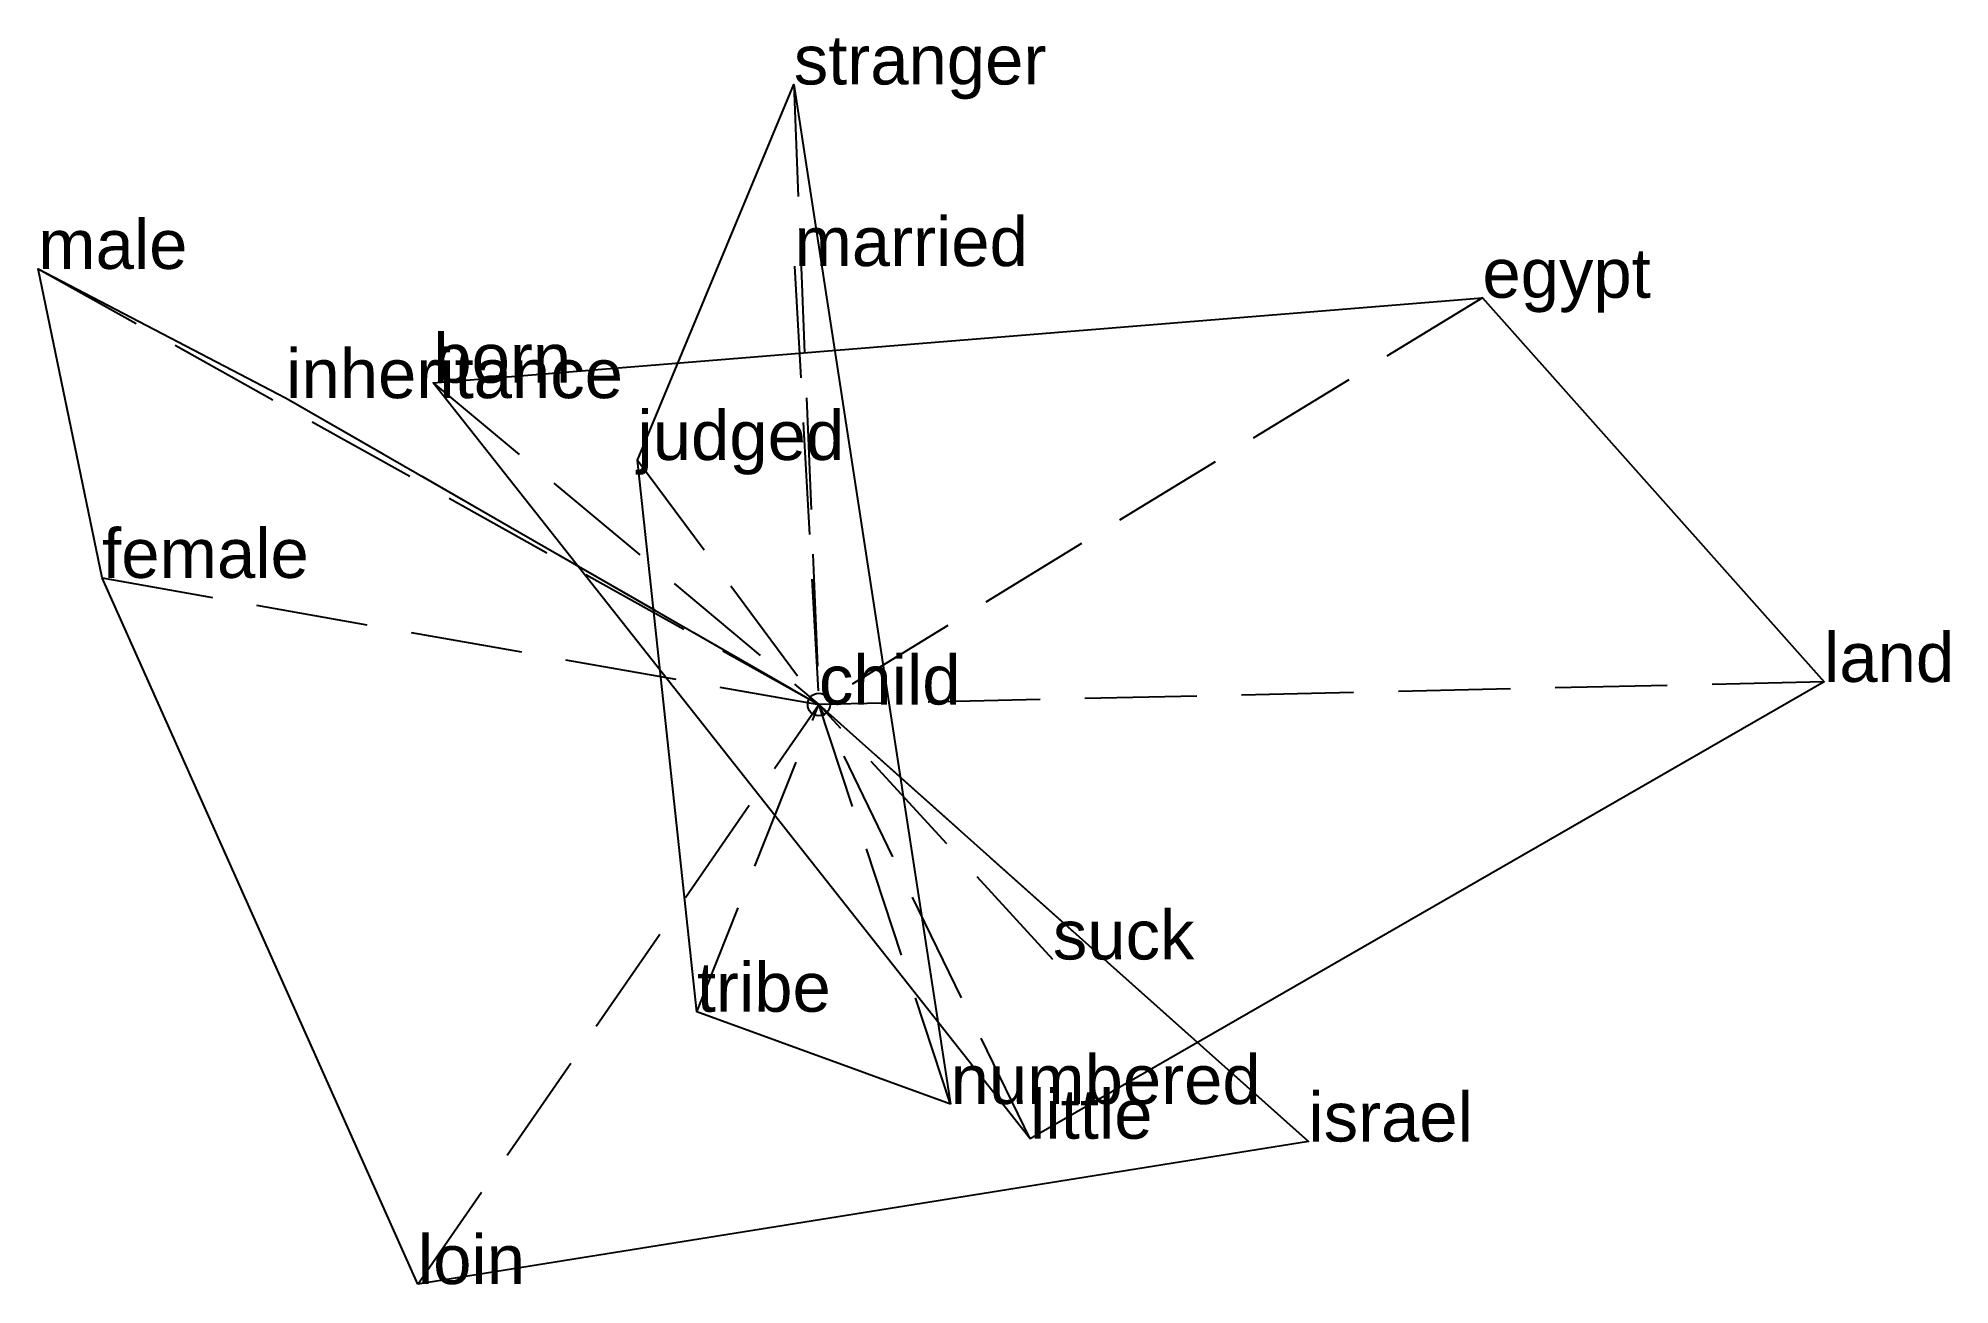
# Model space of a CAD drawing. Extents: x -1.74 to 2.52, y -1.3 to 1.49.
import ezdxf

# ---------------------------------------------------------------- set-up
doc = ezdxf.new("R2010")
doc.units = 0
doc.linetypes.add('DASHED2', pattern=[0.3, 0.25, -0.05])
for name, color, linetype in [('TEXT_nt', 1, 'CONTINUOUS'), ('TEXT_ot', 1, 'CONTINUOUS'), ('TEXT_q', 1, 'CONTINUOUS')]:
    doc.layers.add(name, color=color, linetype=linetype)
doc.styles.get("Standard").update_dxf_attribs({"font": 'arial.ttf'})

# ---------------------------------------------------------------- blocks, each defined once
blk = doc.blocks.new('ot-child')
at = {"layer": 'LINES_ot', "linetype": 'DASHED2'}
for p in [(-0.0561, 1.3846), (-0.0545, 0.979), (-0.4049, 0.546), (-0.2724, -0.6861), (0, 0), (0.294, -0.8923)]:
    blk.add_line(p, (0, 0), dxfattribs=at)
at = {"layer": 'ORIGIN_ot'}
blk.add_circle((0, 0), 0.025, dxfattribs=at)
at = {"layer": 'TEXT_ot'}
for s, p in [('stranger', (-0.0561, 1.3846)), ('married', (-0.0545, 0.979)), ('judged', (-0.4049, 0.546)), ('child', (0, 0)), ('tribe', (-0.2724, -0.6861)), ('numbered', (0.294, -0.8923))]:
    blk.add_text(s, height=0.11, dxfattribs=at).set_placement(p)
blk = doc.blocks.new('nt-child')
at = {"layer": 'LINES_nt', "linetype": 'DASHED2'}
for p in [(1.4807, 0.9083), (-0.8605, 0.7185), (2.243, 0.0504), (0, 0), (0.5221, -0.5694), (0.4713, -0.9697)]:
    blk.add_line(p, (0, 0), dxfattribs=at)
at = {"layer": 'ORIGIN_nt'}
blk.add_circle((0, 0), 0.025, dxfattribs=at)
at = {"layer": 'TEXT_nt'}
for s, p in [('egypt', (1.4807, 0.9083)), ('born', (-0.8605, 0.7185)), ('land', (2.243, 0.0504)), ('child', (0, 0)), ('suck', (0.5221, -0.5694)), ('little', (0.4713, -0.9697))]:
    blk.add_text(s, height=0.11, dxfattribs=at).set_placement(p)
blk = doc.blocks.new('q-child')
at = {"layer": 'LINES_q', "linetype": 'DASHED2'}
for p in [(-1.7422, 0.9727), (-1.1889, 0.6841), (-1.5995, 0.2827), (-0.895, -1.2943), (0, 0), (1.0923, -0.9759)]:
    blk.add_line(p, (0, 0), dxfattribs=at)
at = {"layer": 'ORIGIN_q'}
blk.add_circle((0, 0), 0.025, dxfattribs=at)
at = {"layer": 'TEXT_q'}
for s, p in [('male', (-1.7422, 0.9727)), ('inheritance', (-1.1889, 0.6841)), ('female', (-1.5995, 0.2827)), ('child', (0, 0)), ('israel', (1.0923, -0.9759)), ('loin', (-0.895, -1.2943))]:
    blk.add_text(s, height=0.11, dxfattribs=at).set_placement(p)

msp = doc.modelspace()

# ---------------------------------------------------------------- linework, layer by layer
at = {"layer": 'OUTLINE_nt', "linetype": 'CONTINUOUS'}
msp.add_polyline3d([(0.4713, -0.9697, 0), (-0.8605, 0.7185, 0), (1.4807, 0.9083, 0), (2.243, 0.0504, 0), (0.4713, -0.9697, 0)], close=True, dxfattribs=at)
at = {"layer": 'OUTLINE_ot', "linetype": 'CONTINUOUS'}
msp.add_polyline3d([(0.294, -0.8923, 0), (-0.2724, -0.6861, 0), (-0.4049, 0.546, 0), (-0.0561, 1.3846, 0), (0.294, -0.8923, 0)], close=True, dxfattribs=at)
at = {"layer": 'OUTLINE_q', "linetype": 'CONTINUOUS'}
msp.add_polyline3d([(-0.895, -1.2943, 0), (-1.5995, 0.2827, 0), (-1.7422, 0.9727, 0), (-1.1889, 0.6841, 0), (0, 0, 0), (1.0923, -0.9759, 0), (-0.895, -1.2943, 0)], close=True, dxfattribs=at)

# ---------------------------------------------------------------- block references
for name in ['ot-child', 'q-child', 'nt-child']:
    msp.add_blockref(name, (0, 0))

doc.saveas('drawing.dxf')
